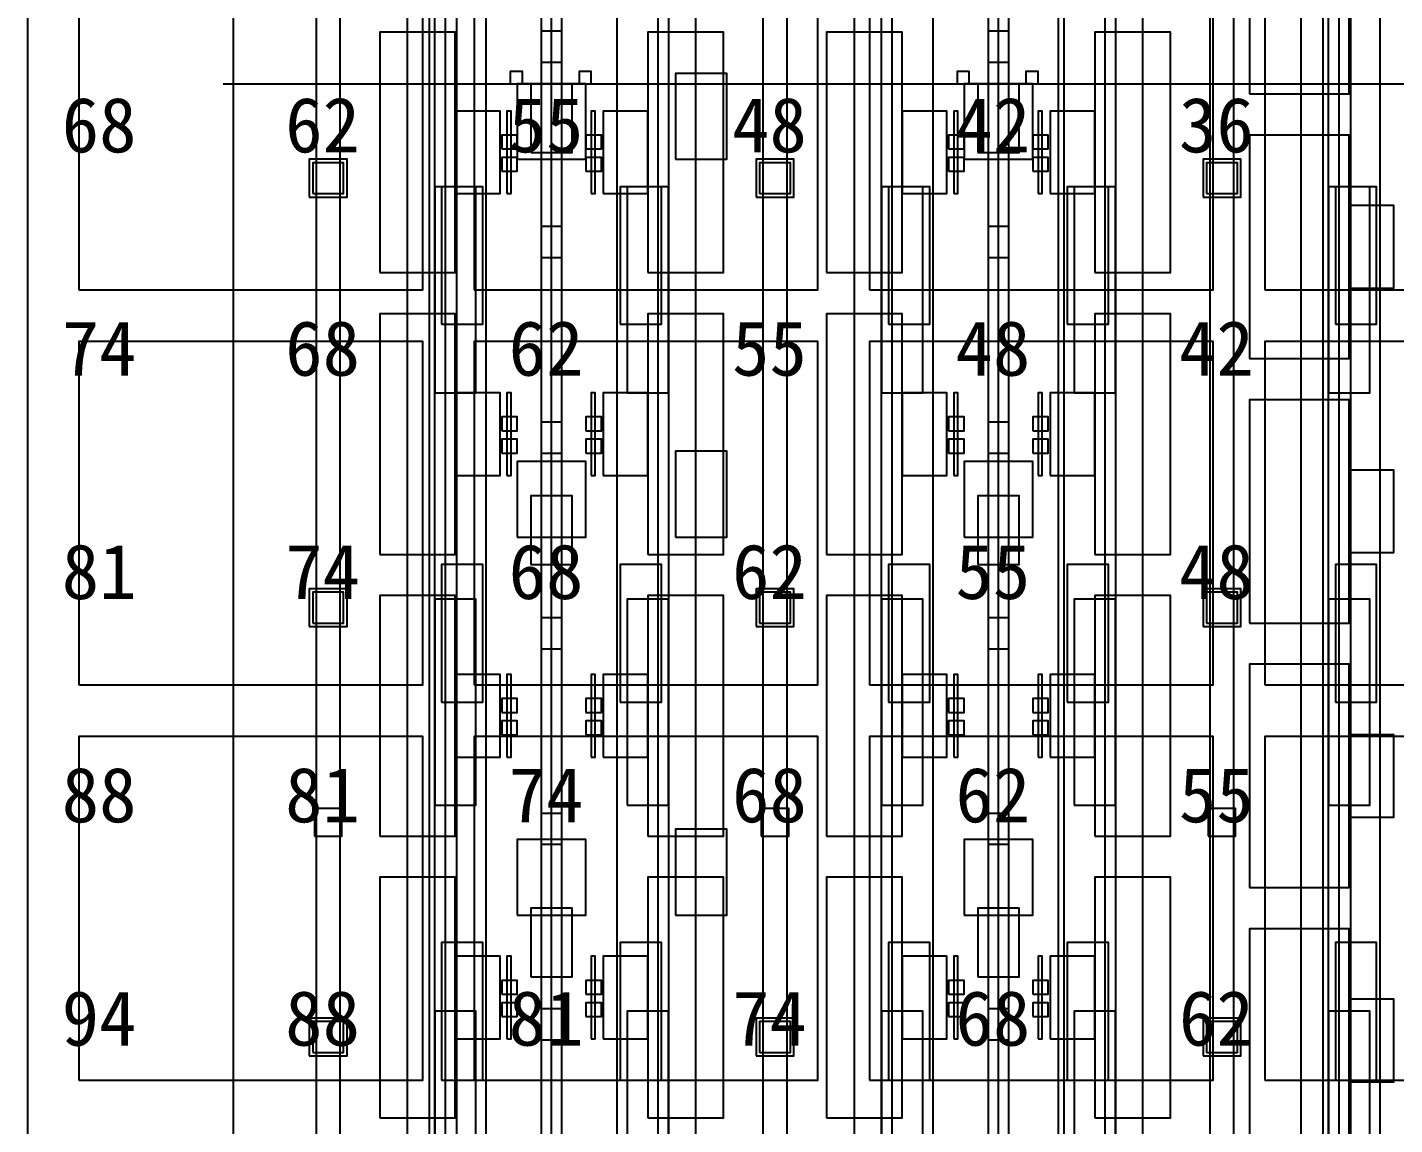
# Model space of a CAD drawing. Header units: metres. Extents: x -1640 to 1560, y -268 to 2338.
# Drawn here: x -283 to -243.22, y 1672.7 to 1704.64 of the extents above; entities that cross this region are included whole.
import ezdxf

# ---------------------------------------------------------------- set-up
doc = ezdxf.new("R2010")
doc.units = ezdxf.units.M
for name, color, linetype in [('1F_CHL', 4, 'Continuous'), ('1F_PUMP', 2, 'Continuous'), ('1F_SCR', 3, 'Continuous'), ('1F_STRUCT_COLUMN', 8, 'Continuous'), ('1F_ZONE', 3, 'Continuous'), ('2F_CSF_LATERAL_RACK_CONCEPT', 9, 'Continuous'), ('2F_RFG', 5, 'Continuous'), ('2F_STRUCT_COLUMN', 8, 'Continuous'), ('2F_VMB', 6, 'Continuous'), ('2F_ZONE', 3, 'Continuous'), ('3F_CLEANROOM_OVERHEAD_PIPE_DUCT_CONCEPT', 9, 'Continuous'), ('3F_CVD', 3, 'Continuous'), ('3F_DIFF', 4, 'Continuous'), ('3F_EHS_EGRESS_DIST_M', 2, 'Continuous'), ('3F_FOUP', 5, 'Continuous'), ('3F_OHT', 9, 'Continuous'), ('3F_OHTV', 1, 'Continuous'), ('3F_STRUCT_COLUMN', 8, 'Continuous'), ('3F_TBAR', 6, 'Continuous'), ('3F_ZONE', 3, 'Continuous'), ('4F_FFU', 1, 'Continuous'), ('4F_STRUCT_PLENUM_TRUSS_CONCEPT', 9, 'Continuous'), ('4F_ZONE', 3, 'Continuous'), ('5F_CHL', 4, 'Continuous'), ('5F_PUMP', 2, 'Continuous'), ('5F_SCR', 3, 'Continuous'), ('5F_STRUCT_COLUMN', 8, 'Continuous'), ('5F_ZONE', 3, 'Continuous'), ('6F_CSF_LATERAL_RACK_CONCEPT', 9, 'Continuous'), ('6F_RFG', 5, 'Continuous'), ('6F_STRUCT_COLUMN', 8, 'Continuous'), ('6F_VMB', 6, 'Continuous'), ('6F_ZONE', 3, 'Continuous'), ('7F_CLEANROOM_OVERHEAD_PIPE_DUCT_CONCEPT', 9, 'Continuous'), ('7F_CVD', 3, 'Continuous'), ('7F_DIFF', 4, 'Continuous'), ('7F_EHS_EGRESS_DIST_M', 2, 'Continuous'), ('7F_FOUP', 5, 'Continuous'), ('7F_OHT', 9, 'Continuous'), ('7F_OHTV', 1, 'Continuous'), ('7F_STRUCT_COLUMN', 8, 'Continuous'), ('7F_TBAR', 6, 'Continuous'), ('7F_ZONE', 3, 'Continuous'), ('8F_FFU', 1, 'Continuous'), ('8F_STRUCT_PLENUM_TRUSS_CONCEPT', 9, 'Continuous'), ('8F_ZONE', 3, 'Continuous'), ('EHS_GAS_SUPPLY', 3, 'Continuous'), ('EHS_PROCESS_EXHAUST', 1, 'Continuous'), ('EHS_TREATED_EXHAUST', 30, 'Continuous'), ('UTIL_ELEC.LV_CONCEPT', 2, 'Continuous'), ('UTIL_GAS.SPEC_CONCEPT', 3, 'Continuous'), ('UTIL_PCW.R_CONCEPT', 1, 'Continuous'), ('UTIL_PCW.S_CONCEPT', 6, 'Continuous')]:
    doc.layers.add(name, color=color, linetype=linetype)

msp = doc.modelspace()

# ---------------------------------------------------------------- linework, layer by layer
at = {"layer": '1F_CHL'}
for points in [[(-264.15, 1700.8), (-262.65, 1700.8), (-262.65, 1703.3), (-264.15, 1703.3)], [(-264.15, 1689.8), (-262.65, 1689.8), (-262.65, 1692.3), (-264.15, 1692.3)], [(-264.15, 1678.8), (-262.65, 1678.8), (-262.65, 1681.3), (-264.15, 1681.3)]]:
    msp.add_lwpolyline(points, close=True, dxfattribs=at)
at = {"layer": '1F_PUMP'}
for points in [[(-270.95, 1696), (-269.75, 1696), (-269.75, 1700), (-270.95, 1700)], [(-265.75, 1696), (-264.55, 1696), (-264.55, 1700), (-265.75, 1700)], [(-257.95, 1696), (-256.75, 1696), (-256.75, 1700), (-257.95, 1700)], [(-252.75, 1696), (-251.55, 1696), (-251.55, 1700), (-252.75, 1700)], [(-244.95, 1696), (-243.75, 1696), (-243.75, 1700), (-244.95, 1700)], [(-270.95, 1685), (-269.75, 1685), (-269.75, 1689), (-270.95, 1689)], [(-265.75, 1685), (-264.55, 1685), (-264.55, 1689), (-265.75, 1689)], [(-257.95, 1685), (-256.75, 1685), (-256.75, 1689), (-257.95, 1689)], [(-252.75, 1685), (-251.55, 1685), (-251.55, 1689), (-252.75, 1689)], [(-244.95, 1685), (-243.75, 1685), (-243.75, 1689), (-244.95, 1689)], [(-270.95, 1674), (-269.75, 1674), (-269.75, 1678), (-270.95, 1678)], [(-265.75, 1674), (-264.55, 1674), (-264.55, 1678), (-265.75, 1678)], [(-257.95, 1674), (-256.75, 1674), (-256.75, 1678), (-257.95, 1678)], [(-252.75, 1674), (-251.55, 1674), (-251.55, 1678), (-252.75, 1678)], [(-244.95, 1674), (-243.75, 1674), (-243.75, 1678), (-244.95, 1678)]]:
    msp.add_lwpolyline(points, close=True, dxfattribs=at)
at = {"layer": '1F_SCR'}
for points in [[(-268.75, 1700.8), (-266.75, 1700.8), (-266.75, 1703), (-268.75, 1703)], [(-255.75, 1700.8), (-253.75, 1700.8), (-253.75, 1703), (-255.75, 1703)], [(-268.75, 1689.8), (-266.75, 1689.8), (-266.75, 1692), (-268.75, 1692)], [(-255.75, 1689.8), (-253.75, 1689.8), (-253.75, 1692), (-255.75, 1692)], [(-268.75, 1678.8), (-266.75, 1678.8), (-266.75, 1681), (-268.75, 1681)], [(-255.75, 1678.8), (-253.75, 1678.8), (-253.75, 1681), (-255.75, 1681)]]:
    msp.add_lwpolyline(points, close=True, dxfattribs=at)
at = {"layer": '1F_STRUCT_COLUMN'}
for points in [[(-274.8, 1699.7), (-273.7, 1699.7), (-273.7, 1700.8), (-274.8, 1700.8)], [(-261.8, 1699.7), (-260.7, 1699.7), (-260.7, 1700.8), (-261.8, 1700.8)], [(-248.8, 1699.7), (-247.7, 1699.7), (-247.7, 1700.8), (-248.8, 1700.8)], [(-274.8, 1687.2), (-273.7, 1687.2), (-273.7, 1688.3), (-274.8, 1688.3)], [(-261.8, 1687.2), (-260.7, 1687.2), (-260.7, 1688.3), (-261.8, 1688.3)], [(-248.8, 1687.2), (-247.7, 1687.2), (-247.7, 1688.3), (-248.8, 1688.3)], [(-274.8, 1674.7), (-273.7, 1674.7), (-273.7, 1675.8), (-274.8, 1675.8)], [(-261.8, 1674.7), (-260.7, 1674.7), (-260.7, 1675.8), (-261.8, 1675.8)], [(-248.8, 1674.7), (-247.7, 1674.7), (-247.7, 1675.8), (-248.8, 1675.8)]]:
    msp.add_lwpolyline(points, close=True, dxfattribs=at)
at = {"layer": '1F_ZONE'}
msp.add_lwpolyline([(-283, 1569), (-57.5, 1569), (-57.5, 1723), (-283, 1723)], close=True, dxfattribs=at)
at = {"layer": '2F_CSF_LATERAL_RACK_CONCEPT'}
for points in [[(-271.95, 1573), (-271.15, 1573), (-271.15, 1719), (-271.95, 1719)], [(-264.35, 1573), (-263.55, 1573), (-263.55, 1719), (-264.35, 1719)], [(-258.95, 1573), (-258.15, 1573), (-258.15, 1719), (-258.95, 1719)], [(-251.35, 1573), (-250.55, 1573), (-250.55, 1719), (-251.35, 1719)], [(-245.95, 1573), (-245.15, 1573), (-245.15, 1719), (-245.95, 1719)]]:
    msp.add_lwpolyline(points, close=True, dxfattribs=at)
at = {"layer": '2F_RFG'}
for points in [[(-271.15, 1694), (-269.95, 1694), (-269.95, 1700), (-271.15, 1700)], [(-265.55, 1694), (-264.35, 1694), (-264.35, 1700), (-265.55, 1700)], [(-258.15, 1694), (-256.95, 1694), (-256.95, 1700), (-258.15, 1700)], [(-252.55, 1694), (-251.35, 1694), (-251.35, 1700), (-252.55, 1700)], [(-245.15, 1694), (-243.95, 1694), (-243.95, 1700), (-245.15, 1700)], [(-271.15, 1682), (-269.95, 1682), (-269.95, 1688), (-271.15, 1688)], [(-265.55, 1682), (-264.35, 1682), (-264.35, 1688), (-265.55, 1688)], [(-258.15, 1682), (-256.95, 1682), (-256.95, 1688), (-258.15, 1688)], [(-252.55, 1682), (-251.35, 1682), (-251.35, 1688), (-252.55, 1688)], [(-245.15, 1682), (-243.95, 1682), (-243.95, 1688), (-245.15, 1688)], [(-271.15, 1670), (-269.95, 1670), (-269.95, 1676), (-271.15, 1676)], [(-265.55, 1670), (-264.35, 1670), (-264.35, 1676), (-265.55, 1676)], [(-258.15, 1670), (-256.95, 1670), (-256.95, 1676), (-258.15, 1676)], [(-252.55, 1670), (-251.35, 1670), (-251.35, 1676), (-252.55, 1676)], [(-245.15, 1670), (-243.95, 1670), (-243.95, 1676), (-245.15, 1676)]]:
    msp.add_lwpolyline(points, close=True, dxfattribs=at)
at = {"layer": '2F_STRUCT_COLUMN'}
for points in [[(-274.7, 1699.8), (-273.8, 1699.8), (-273.8, 1700.7), (-274.7, 1700.7)], [(-261.7, 1699.8), (-260.8, 1699.8), (-260.8, 1700.7), (-261.7, 1700.7)], [(-248.7, 1699.8), (-247.8, 1699.8), (-247.8, 1700.7), (-248.7, 1700.7)], [(-274.7, 1687.3), (-273.8, 1687.3), (-273.8, 1688.2), (-274.7, 1688.2)], [(-261.7, 1687.3), (-260.8, 1687.3), (-260.8, 1688.2), (-261.7, 1688.2)], [(-248.7, 1687.3), (-247.8, 1687.3), (-247.8, 1688.2), (-248.7, 1688.2)], [(-274.7, 1674.8), (-273.8, 1674.8), (-273.8, 1675.7), (-274.7, 1675.7)], [(-261.7, 1674.8), (-260.8, 1674.8), (-260.8, 1675.7), (-261.7, 1675.7)], [(-248.7, 1674.8), (-247.8, 1674.8), (-247.8, 1675.7), (-248.7, 1675.7)]]:
    msp.add_lwpolyline(points, close=True, dxfattribs=at)
at = {"layer": '2F_VMB'}
for points in [[(-268.35, 1701), (-267.15, 1701), (-267.15, 1703), (-268.35, 1703)], [(-255.35, 1701), (-254.15, 1701), (-254.15, 1703), (-255.35, 1703)], [(-268.35, 1689), (-267.15, 1689), (-267.15, 1691), (-268.35, 1691)], [(-255.35, 1689), (-254.15, 1689), (-254.15, 1691), (-255.35, 1691)], [(-268.35, 1677), (-267.15, 1677), (-267.15, 1679), (-268.35, 1679)], [(-255.35, 1677), (-254.15, 1677), (-254.15, 1679), (-255.35, 1679)]]:
    msp.add_lwpolyline(points, close=True, dxfattribs=at)
at = {"layer": '2F_ZONE'}
msp.add_lwpolyline([(-283, 1569), (-57.5, 1569), (-57.5, 1723), (-283, 1723)], close=True, dxfattribs=at)
at = {"layer": '3F_CLEANROOM_OVERHEAD_PIPE_DUCT_CONCEPT'}
for points in [[(-270.85, 1572), (-269.65, 1572), (-269.65, 1720), (-270.85, 1720)], [(-265.85, 1572), (-264.65, 1572), (-264.65, 1720), (-265.85, 1720)], [(-257.85, 1572), (-256.65, 1572), (-256.65, 1720), (-257.85, 1720)], [(-252.85, 1572), (-251.65, 1572), (-251.65, 1720), (-252.85, 1720)], [(-244.85, 1572), (-243.65, 1572), (-243.65, 1720), (-244.85, 1720)]]:
    msp.add_lwpolyline(points, close=True, dxfattribs=at)
at = {"layer": '3F_CVD'}
for points in [[(-247.45, 1702.7), (-244.55, 1702.7), (-244.55, 1709.2), (-247.45, 1709.2)], [(-247.45, 1695), (-244.55, 1695), (-244.55, 1701.5), (-247.45, 1701.5)], [(-244.55, 1697.05), (-243.25, 1697.05), (-243.25, 1699.45), (-244.55, 1699.45)], [(-247.45, 1687.3), (-244.55, 1687.3), (-244.55, 1693.8), (-247.45, 1693.8)], [(-244.55, 1689.35), (-243.25, 1689.35), (-243.25, 1691.75), (-244.55, 1691.75)], [(-247.45, 1679.6), (-244.55, 1679.6), (-244.55, 1686.1), (-247.45, 1686.1)], [(-244.55, 1681.65), (-243.25, 1681.65), (-243.25, 1684.05), (-244.55, 1684.05)], [(-247.45, 1671.9), (-244.55, 1671.9), (-244.55, 1678.4), (-247.45, 1678.4)], [(-244.55, 1673.95), (-243.25, 1673.95), (-243.25, 1676.35), (-244.55, 1676.35)]]:
    msp.add_lwpolyline(points, close=True, dxfattribs=at)
at = {"layer": '3F_DIFF'}
for points in [[(-272.75, 1697.5), (-270.55, 1697.5), (-270.55, 1704.5), (-272.75, 1704.5)], [(-264.95, 1697.5), (-262.75, 1697.5), (-262.75, 1704.5), (-264.95, 1704.5)], [(-259.75, 1697.5), (-257.55, 1697.5), (-257.55, 1704.5), (-259.75, 1704.5)], [(-251.95, 1697.5), (-249.75, 1697.5), (-249.75, 1704.5), (-251.95, 1704.5)], [(-270.55, 1699.8), (-269.25, 1699.8), (-269.25, 1702.2), (-270.55, 1702.2)], [(-266.25, 1699.8), (-264.95, 1699.8), (-264.95, 1702.2), (-266.25, 1702.2)], [(-257.55, 1699.8), (-256.25, 1699.8), (-256.25, 1702.2), (-257.55, 1702.2)], [(-253.25, 1699.8), (-251.95, 1699.8), (-251.95, 1702.2), (-253.25, 1702.2)], [(-272.75, 1689.3), (-270.55, 1689.3), (-270.55, 1696.3), (-272.75, 1696.3)], [(-264.95, 1689.3), (-262.75, 1689.3), (-262.75, 1696.3), (-264.95, 1696.3)], [(-259.75, 1689.3), (-257.55, 1689.3), (-257.55, 1696.3), (-259.75, 1696.3)], [(-251.95, 1689.3), (-249.75, 1689.3), (-249.75, 1696.3), (-251.95, 1696.3)], [(-270.55, 1691.6), (-269.25, 1691.6), (-269.25, 1694), (-270.55, 1694)], [(-266.25, 1691.6), (-264.95, 1691.6), (-264.95, 1694), (-266.25, 1694)], [(-257.55, 1691.6), (-256.25, 1691.6), (-256.25, 1694), (-257.55, 1694)], [(-253.25, 1691.6), (-251.95, 1691.6), (-251.95, 1694), (-253.25, 1694)], [(-272.75, 1681.1), (-270.55, 1681.1), (-270.55, 1688.1), (-272.75, 1688.1)], [(-264.95, 1681.1), (-262.75, 1681.1), (-262.75, 1688.1), (-264.95, 1688.1)], [(-259.75, 1681.1), (-257.55, 1681.1), (-257.55, 1688.1), (-259.75, 1688.1)], [(-251.95, 1681.1), (-249.75, 1681.1), (-249.75, 1688.1), (-251.95, 1688.1)], [(-270.55, 1683.4), (-269.25, 1683.4), (-269.25, 1685.8), (-270.55, 1685.8)], [(-266.25, 1683.4), (-264.95, 1683.4), (-264.95, 1685.8), (-266.25, 1685.8)], [(-257.55, 1683.4), (-256.25, 1683.4), (-256.25, 1685.8), (-257.55, 1685.8)], [(-253.25, 1683.4), (-251.95, 1683.4), (-251.95, 1685.8), (-253.25, 1685.8)], [(-272.75, 1672.9), (-270.55, 1672.9), (-270.55, 1679.9), (-272.75, 1679.9)], [(-264.95, 1672.9), (-262.75, 1672.9), (-262.75, 1679.9), (-264.95, 1679.9)], [(-259.75, 1672.9), (-257.55, 1672.9), (-257.55, 1679.9), (-259.75, 1679.9)], [(-251.95, 1672.9), (-249.75, 1672.9), (-249.75, 1679.9), (-251.95, 1679.9)], [(-270.55, 1675.2), (-269.25, 1675.2), (-269.25, 1677.6), (-270.55, 1677.6)], [(-266.25, 1675.2), (-264.95, 1675.2), (-264.95, 1677.6), (-266.25, 1677.6)], [(-257.55, 1675.2), (-256.25, 1675.2), (-256.25, 1677.6), (-257.55, 1677.6)], [(-253.25, 1675.2), (-251.95, 1675.2), (-251.95, 1677.6), (-253.25, 1677.6)]]:
    msp.add_lwpolyline(points, close=True, dxfattribs=at)
at = {"layer": '3F_FOUP'}
for points in [[(-269.2, 1701.1), (-268.75, 1701.1), (-268.75, 1701.5), (-269.2, 1701.5)], [(-266.75, 1701.1), (-266.3, 1701.1), (-266.3, 1701.5), (-266.75, 1701.5)], [(-256.2, 1701.1), (-255.75, 1701.1), (-255.75, 1701.5), (-256.2, 1701.5)], [(-253.75, 1701.1), (-253.3, 1701.1), (-253.3, 1701.5), (-253.75, 1701.5)], [(-269.2, 1700.45), (-268.75, 1700.45), (-268.75, 1700.85), (-269.2, 1700.85)], [(-266.75, 1700.45), (-266.3, 1700.45), (-266.3, 1700.85), (-266.75, 1700.85)], [(-256.2, 1700.45), (-255.75, 1700.45), (-255.75, 1700.85), (-256.2, 1700.85)], [(-253.75, 1700.45), (-253.3, 1700.45), (-253.3, 1700.85), (-253.75, 1700.85)], [(-269.2, 1692.9), (-268.75, 1692.9), (-268.75, 1693.3), (-269.2, 1693.3)], [(-266.75, 1692.9), (-266.3, 1692.9), (-266.3, 1693.3), (-266.75, 1693.3)], [(-256.2, 1692.9), (-255.75, 1692.9), (-255.75, 1693.3), (-256.2, 1693.3)], [(-253.75, 1692.9), (-253.3, 1692.9), (-253.3, 1693.3), (-253.75, 1693.3)], [(-269.2, 1692.25), (-268.75, 1692.25), (-268.75, 1692.65), (-269.2, 1692.65)], [(-266.75, 1692.25), (-266.3, 1692.25), (-266.3, 1692.65), (-266.75, 1692.65)], [(-256.2, 1692.25), (-255.75, 1692.25), (-255.75, 1692.65), (-256.2, 1692.65)], [(-253.75, 1692.25), (-253.3, 1692.25), (-253.3, 1692.65), (-253.75, 1692.65)], [(-269.2, 1684.7), (-268.75, 1684.7), (-268.75, 1685.1), (-269.2, 1685.1)], [(-266.75, 1684.7), (-266.3, 1684.7), (-266.3, 1685.1), (-266.75, 1685.1)], [(-256.2, 1684.7), (-255.75, 1684.7), (-255.75, 1685.1), (-256.2, 1685.1)], [(-253.75, 1684.7), (-253.3, 1684.7), (-253.3, 1685.1), (-253.75, 1685.1)], [(-269.2, 1684.05), (-268.75, 1684.05), (-268.75, 1684.45), (-269.2, 1684.45)], [(-266.75, 1684.05), (-266.3, 1684.05), (-266.3, 1684.45), (-266.75, 1684.45)], [(-256.2, 1684.05), (-255.75, 1684.05), (-255.75, 1684.45), (-256.2, 1684.45)], [(-253.75, 1684.05), (-253.3, 1684.05), (-253.3, 1684.45), (-253.75, 1684.45)], [(-269.2, 1676.5), (-268.75, 1676.5), (-268.75, 1676.9), (-269.2, 1676.9)], [(-266.75, 1676.5), (-266.3, 1676.5), (-266.3, 1676.9), (-266.75, 1676.9)], [(-256.2, 1676.5), (-255.75, 1676.5), (-255.75, 1676.9), (-256.2, 1676.9)], [(-253.75, 1676.5), (-253.3, 1676.5), (-253.3, 1676.9), (-253.75, 1676.9)], [(-269.2, 1675.85), (-268.75, 1675.85), (-268.75, 1676.25), (-269.2, 1676.25)], [(-266.75, 1675.85), (-266.3, 1675.85), (-266.3, 1676.25), (-266.75, 1676.25)], [(-256.2, 1675.85), (-255.75, 1675.85), (-255.75, 1676.25), (-256.2, 1676.25)], [(-253.75, 1675.85), (-253.3, 1675.85), (-253.3, 1676.25), (-253.75, 1676.25)]]:
    msp.add_lwpolyline(points, close=True, dxfattribs=at)
at = {"layer": '3F_OHT'}
for p, q in [((-267.75, 1650), (-267.75, 1720)), ((-254.75, 1650), (-254.75, 1720))]:
    msp.add_line(p, q, dxfattribs=at)
at = {"layer": '3F_OHTV'}
for points in [[(-268.05, 1703.63), (-267.45, 1703.63), (-267.45, 1704.53), (-268.05, 1704.53)], [(-255.05, 1703.63), (-254.45, 1703.63), (-254.45, 1704.53), (-255.05, 1704.53)], [(-268.05, 1697.94), (-267.45, 1697.94), (-267.45, 1698.84), (-268.05, 1698.84)], [(-255.05, 1697.94), (-254.45, 1697.94), (-254.45, 1698.84), (-255.05, 1698.84)], [(-268.05, 1692.25), (-267.45, 1692.25), (-267.45, 1693.15), (-268.05, 1693.15)], [(-255.05, 1692.25), (-254.45, 1692.25), (-254.45, 1693.15), (-255.05, 1693.15)], [(-268.05, 1686.55), (-267.45, 1686.55), (-267.45, 1687.45), (-268.05, 1687.45)], [(-255.05, 1686.55), (-254.45, 1686.55), (-254.45, 1687.45), (-255.05, 1687.45)], [(-268.05, 1680.86), (-267.45, 1680.86), (-267.45, 1681.76), (-268.05, 1681.76)], [(-255.05, 1680.86), (-254.45, 1680.86), (-254.45, 1681.76), (-255.05, 1681.76)], [(-268.05, 1675.17), (-267.45, 1675.17), (-267.45, 1676.07), (-268.05, 1676.07)], [(-255.05, 1675.17), (-254.45, 1675.17), (-254.45, 1676.07), (-255.05, 1676.07)]]:
    msp.add_lwpolyline(points, close=True, dxfattribs=at)
at = {"layer": '3F_STRUCT_COLUMN'}
for points in [[(-274.65, 1681.1), (-273.85, 1681.1), (-273.85, 1681.9), (-274.65, 1681.9)], [(-261.65, 1681.1), (-260.85, 1681.1), (-260.85, 1681.9), (-261.65, 1681.9)], [(-248.65, 1681.1), (-247.85, 1681.1), (-247.85, 1681.9), (-248.65, 1681.9)]]:
    msp.add_lwpolyline(points, close=True, dxfattribs=at)
at = {"layer": '3F_TBAR'}
for points in [[(-269.05, 1699.8), (-268.93, 1699.8), (-268.93, 1702.2), (-269.05, 1702.2)], [(-266.6, 1699.8), (-266.48, 1699.8), (-266.48, 1702.2), (-266.6, 1702.2)], [(-256.05, 1699.8), (-255.93, 1699.8), (-255.93, 1702.2), (-256.05, 1702.2)], [(-253.6, 1699.8), (-253.48, 1699.8), (-253.48, 1702.2), (-253.6, 1702.2)], [(-269.05, 1691.6), (-268.93, 1691.6), (-268.93, 1694), (-269.05, 1694)], [(-266.6, 1691.6), (-266.48, 1691.6), (-266.48, 1694), (-266.6, 1694)], [(-256.05, 1691.6), (-255.93, 1691.6), (-255.93, 1694), (-256.05, 1694)], [(-253.6, 1691.6), (-253.48, 1691.6), (-253.48, 1694), (-253.6, 1694)], [(-269.05, 1683.4), (-268.93, 1683.4), (-268.93, 1685.8), (-269.05, 1685.8)], [(-266.6, 1683.4), (-266.48, 1683.4), (-266.48, 1685.8), (-266.6, 1685.8)], [(-256.05, 1683.4), (-255.93, 1683.4), (-255.93, 1685.8), (-256.05, 1685.8)], [(-253.6, 1683.4), (-253.48, 1683.4), (-253.48, 1685.8), (-253.6, 1685.8)], [(-269.05, 1675.2), (-268.93, 1675.2), (-268.93, 1677.6), (-269.05, 1677.6)], [(-266.6, 1675.2), (-266.48, 1675.2), (-266.48, 1677.6), (-266.6, 1677.6)], [(-256.05, 1675.2), (-255.93, 1675.2), (-255.93, 1677.6), (-256.05, 1677.6)], [(-253.6, 1675.2), (-253.48, 1675.2), (-253.48, 1677.6), (-253.6, 1677.6)]]:
    msp.add_lwpolyline(points, close=True, dxfattribs=at)
at = {"layer": '3F_ZONE'}
msp.add_lwpolyline([(-283, 1569), (-57.5, 1569), (-57.5, 1723), (-283, 1723)], close=True, dxfattribs=at)
at = {"layer": '4F_FFU'}
for points in [[(-281.5, 1697), (-271.5, 1697), (-271.5, 1707), (-281.5, 1707)], [(-270, 1697), (-260, 1697), (-260, 1707), (-270, 1707)], [(-258.5, 1697), (-248.5, 1697), (-248.5, 1707), (-258.5, 1707)], [(-247, 1697), (-237, 1697), (-237, 1707), (-247, 1707)], [(-281.5, 1685.5), (-271.5, 1685.5), (-271.5, 1695.5), (-281.5, 1695.5)], [(-270, 1685.5), (-260, 1685.5), (-260, 1695.5), (-270, 1695.5)], [(-258.5, 1685.5), (-248.5, 1685.5), (-248.5, 1695.5), (-258.5, 1695.5)], [(-247, 1685.5), (-237, 1685.5), (-237, 1695.5), (-247, 1695.5)], [(-281.5, 1674), (-271.5, 1674), (-271.5, 1684), (-281.5, 1684)], [(-270, 1674), (-260, 1674), (-260, 1684), (-270, 1684)], [(-258.5, 1674), (-248.5, 1674), (-248.5, 1684), (-258.5, 1684)], [(-247, 1674), (-237, 1674), (-237, 1684), (-247, 1684)]]:
    msp.add_lwpolyline(points, close=True, dxfattribs=at)
at = {"layer": '4F_STRUCT_PLENUM_TRUSS_CONCEPT'}
for points in [[(-274.6, 1569), (-273.9, 1569), (-273.9, 1723), (-274.6, 1723)], [(-261.6, 1569), (-260.9, 1569), (-260.9, 1723), (-261.6, 1723)], [(-248.6, 1569), (-247.9, 1569), (-247.9, 1723), (-248.6, 1723)]]:
    msp.add_lwpolyline(points, close=True, dxfattribs=at)
at = {"layer": '4F_ZONE'}
msp.add_lwpolyline([(-283, 1569), (-57.5, 1569), (-57.5, 1723), (-283, 1723)], close=True, dxfattribs=at)
at = {"layer": '5F_CHL'}
for points in [[(-264.15, 1700.8), (-262.65, 1700.8), (-262.65, 1703.3), (-264.15, 1703.3)], [(-264.15, 1689.8), (-262.65, 1689.8), (-262.65, 1692.3), (-264.15, 1692.3)], [(-264.15, 1678.8), (-262.65, 1678.8), (-262.65, 1681.3), (-264.15, 1681.3)]]:
    msp.add_lwpolyline(points, close=True, dxfattribs=at)
at = {"layer": '5F_PUMP'}
for points in [[(-270.95, 1696), (-269.75, 1696), (-269.75, 1700), (-270.95, 1700)], [(-265.75, 1696), (-264.55, 1696), (-264.55, 1700), (-265.75, 1700)], [(-257.95, 1696), (-256.75, 1696), (-256.75, 1700), (-257.95, 1700)], [(-252.75, 1696), (-251.55, 1696), (-251.55, 1700), (-252.75, 1700)], [(-244.95, 1696), (-243.75, 1696), (-243.75, 1700), (-244.95, 1700)], [(-270.95, 1685), (-269.75, 1685), (-269.75, 1689), (-270.95, 1689)], [(-265.75, 1685), (-264.55, 1685), (-264.55, 1689), (-265.75, 1689)], [(-257.95, 1685), (-256.75, 1685), (-256.75, 1689), (-257.95, 1689)], [(-252.75, 1685), (-251.55, 1685), (-251.55, 1689), (-252.75, 1689)], [(-244.95, 1685), (-243.75, 1685), (-243.75, 1689), (-244.95, 1689)], [(-270.95, 1674), (-269.75, 1674), (-269.75, 1678), (-270.95, 1678)], [(-265.75, 1674), (-264.55, 1674), (-264.55, 1678), (-265.75, 1678)], [(-257.95, 1674), (-256.75, 1674), (-256.75, 1678), (-257.95, 1678)], [(-252.75, 1674), (-251.55, 1674), (-251.55, 1678), (-252.75, 1678)], [(-244.95, 1674), (-243.75, 1674), (-243.75, 1678), (-244.95, 1678)]]:
    msp.add_lwpolyline(points, close=True, dxfattribs=at)
at = {"layer": '5F_SCR'}
for points in [[(-268.75, 1700.8), (-266.75, 1700.8), (-266.75, 1703), (-268.75, 1703)], [(-255.75, 1700.8), (-253.75, 1700.8), (-253.75, 1703), (-255.75, 1703)], [(-268.75, 1689.8), (-266.75, 1689.8), (-266.75, 1692), (-268.75, 1692)], [(-255.75, 1689.8), (-253.75, 1689.8), (-253.75, 1692), (-255.75, 1692)], [(-268.75, 1678.8), (-266.75, 1678.8), (-266.75, 1681), (-268.75, 1681)], [(-255.75, 1678.8), (-253.75, 1678.8), (-253.75, 1681), (-255.75, 1681)]]:
    msp.add_lwpolyline(points, close=True, dxfattribs=at)
at = {"layer": '5F_STRUCT_COLUMN'}
for points in [[(-274.8, 1699.7), (-273.7, 1699.7), (-273.7, 1700.8), (-274.8, 1700.8)], [(-261.8, 1699.7), (-260.7, 1699.7), (-260.7, 1700.8), (-261.8, 1700.8)], [(-248.8, 1699.7), (-247.7, 1699.7), (-247.7, 1700.8), (-248.8, 1700.8)], [(-274.8, 1687.2), (-273.7, 1687.2), (-273.7, 1688.3), (-274.8, 1688.3)], [(-261.8, 1687.2), (-260.7, 1687.2), (-260.7, 1688.3), (-261.8, 1688.3)], [(-248.8, 1687.2), (-247.7, 1687.2), (-247.7, 1688.3), (-248.8, 1688.3)], [(-274.8, 1674.7), (-273.7, 1674.7), (-273.7, 1675.8), (-274.8, 1675.8)], [(-261.8, 1674.7), (-260.7, 1674.7), (-260.7, 1675.8), (-261.8, 1675.8)], [(-248.8, 1674.7), (-247.7, 1674.7), (-247.7, 1675.8), (-248.8, 1675.8)]]:
    msp.add_lwpolyline(points, close=True, dxfattribs=at)
at = {"layer": '5F_ZONE'}
msp.add_lwpolyline([(-283, 1569), (-57.5, 1569), (-57.5, 1723), (-283, 1723)], close=True, dxfattribs=at)
at = {"layer": '6F_CSF_LATERAL_RACK_CONCEPT'}
for points in [[(-271.95, 1573), (-271.15, 1573), (-271.15, 1719), (-271.95, 1719)], [(-264.35, 1573), (-263.55, 1573), (-263.55, 1719), (-264.35, 1719)], [(-258.95, 1573), (-258.15, 1573), (-258.15, 1719), (-258.95, 1719)], [(-251.35, 1573), (-250.55, 1573), (-250.55, 1719), (-251.35, 1719)], [(-245.95, 1573), (-245.15, 1573), (-245.15, 1719), (-245.95, 1719)]]:
    msp.add_lwpolyline(points, close=True, dxfattribs=at)
at = {"layer": '6F_RFG'}
for points in [[(-271.15, 1694), (-269.95, 1694), (-269.95, 1700), (-271.15, 1700)], [(-265.55, 1694), (-264.35, 1694), (-264.35, 1700), (-265.55, 1700)], [(-258.15, 1694), (-256.95, 1694), (-256.95, 1700), (-258.15, 1700)], [(-252.55, 1694), (-251.35, 1694), (-251.35, 1700), (-252.55, 1700)], [(-245.15, 1694), (-243.95, 1694), (-243.95, 1700), (-245.15, 1700)], [(-271.15, 1682), (-269.95, 1682), (-269.95, 1688), (-271.15, 1688)], [(-265.55, 1682), (-264.35, 1682), (-264.35, 1688), (-265.55, 1688)], [(-258.15, 1682), (-256.95, 1682), (-256.95, 1688), (-258.15, 1688)], [(-252.55, 1682), (-251.35, 1682), (-251.35, 1688), (-252.55, 1688)], [(-245.15, 1682), (-243.95, 1682), (-243.95, 1688), (-245.15, 1688)], [(-271.15, 1670), (-269.95, 1670), (-269.95, 1676), (-271.15, 1676)], [(-265.55, 1670), (-264.35, 1670), (-264.35, 1676), (-265.55, 1676)], [(-258.15, 1670), (-256.95, 1670), (-256.95, 1676), (-258.15, 1676)], [(-252.55, 1670), (-251.35, 1670), (-251.35, 1676), (-252.55, 1676)], [(-245.15, 1670), (-243.95, 1670), (-243.95, 1676), (-245.15, 1676)]]:
    msp.add_lwpolyline(points, close=True, dxfattribs=at)
at = {"layer": '6F_STRUCT_COLUMN'}
for points in [[(-274.7, 1699.8), (-273.8, 1699.8), (-273.8, 1700.7), (-274.7, 1700.7)], [(-261.7, 1699.8), (-260.8, 1699.8), (-260.8, 1700.7), (-261.7, 1700.7)], [(-248.7, 1699.8), (-247.8, 1699.8), (-247.8, 1700.7), (-248.7, 1700.7)], [(-274.7, 1687.3), (-273.8, 1687.3), (-273.8, 1688.2), (-274.7, 1688.2)], [(-261.7, 1687.3), (-260.8, 1687.3), (-260.8, 1688.2), (-261.7, 1688.2)], [(-248.7, 1687.3), (-247.8, 1687.3), (-247.8, 1688.2), (-248.7, 1688.2)], [(-274.7, 1674.8), (-273.8, 1674.8), (-273.8, 1675.7), (-274.7, 1675.7)], [(-261.7, 1674.8), (-260.8, 1674.8), (-260.8, 1675.7), (-261.7, 1675.7)], [(-248.7, 1674.8), (-247.8, 1674.8), (-247.8, 1675.7), (-248.7, 1675.7)]]:
    msp.add_lwpolyline(points, close=True, dxfattribs=at)
at = {"layer": '6F_VMB'}
for points in [[(-268.35, 1701), (-267.15, 1701), (-267.15, 1703), (-268.35, 1703)], [(-255.35, 1701), (-254.15, 1701), (-254.15, 1703), (-255.35, 1703)], [(-268.35, 1689), (-267.15, 1689), (-267.15, 1691), (-268.35, 1691)], [(-255.35, 1689), (-254.15, 1689), (-254.15, 1691), (-255.35, 1691)], [(-268.35, 1677), (-267.15, 1677), (-267.15, 1679), (-268.35, 1679)], [(-255.35, 1677), (-254.15, 1677), (-254.15, 1679), (-255.35, 1679)]]:
    msp.add_lwpolyline(points, close=True, dxfattribs=at)
at = {"layer": '6F_ZONE'}
msp.add_lwpolyline([(-283, 1569), (-57.5, 1569), (-57.5, 1723), (-283, 1723)], close=True, dxfattribs=at)
at = {"layer": '7F_CLEANROOM_OVERHEAD_PIPE_DUCT_CONCEPT'}
for points in [[(-270.85, 1572), (-269.65, 1572), (-269.65, 1720), (-270.85, 1720)], [(-265.85, 1572), (-264.65, 1572), (-264.65, 1720), (-265.85, 1720)], [(-257.85, 1572), (-256.65, 1572), (-256.65, 1720), (-257.85, 1720)], [(-252.85, 1572), (-251.65, 1572), (-251.65, 1720), (-252.85, 1720)], [(-244.85, 1572), (-243.65, 1572), (-243.65, 1720), (-244.85, 1720)]]:
    msp.add_lwpolyline(points, close=True, dxfattribs=at)
at = {"layer": '7F_CVD'}
for points in [[(-247.45, 1702.7), (-244.55, 1702.7), (-244.55, 1709.2), (-247.45, 1709.2)], [(-247.45, 1695), (-244.55, 1695), (-244.55, 1701.5), (-247.45, 1701.5)], [(-244.55, 1697.05), (-243.25, 1697.05), (-243.25, 1699.45), (-244.55, 1699.45)], [(-247.45, 1687.3), (-244.55, 1687.3), (-244.55, 1693.8), (-247.45, 1693.8)], [(-244.55, 1689.35), (-243.25, 1689.35), (-243.25, 1691.75), (-244.55, 1691.75)], [(-247.45, 1679.6), (-244.55, 1679.6), (-244.55, 1686.1), (-247.45, 1686.1)], [(-244.55, 1681.65), (-243.25, 1681.65), (-243.25, 1684.05), (-244.55, 1684.05)], [(-247.45, 1671.9), (-244.55, 1671.9), (-244.55, 1678.4), (-247.45, 1678.4)], [(-244.55, 1673.95), (-243.25, 1673.95), (-243.25, 1676.35), (-244.55, 1676.35)]]:
    msp.add_lwpolyline(points, close=True, dxfattribs=at)
at = {"layer": '7F_DIFF'}
for points in [[(-272.75, 1697.5), (-270.55, 1697.5), (-270.55, 1704.5), (-272.75, 1704.5)], [(-264.95, 1697.5), (-262.75, 1697.5), (-262.75, 1704.5), (-264.95, 1704.5)], [(-259.75, 1697.5), (-257.55, 1697.5), (-257.55, 1704.5), (-259.75, 1704.5)], [(-251.95, 1697.5), (-249.75, 1697.5), (-249.75, 1704.5), (-251.95, 1704.5)], [(-270.55, 1699.8), (-269.25, 1699.8), (-269.25, 1702.2), (-270.55, 1702.2)], [(-266.25, 1699.8), (-264.95, 1699.8), (-264.95, 1702.2), (-266.25, 1702.2)], [(-257.55, 1699.8), (-256.25, 1699.8), (-256.25, 1702.2), (-257.55, 1702.2)], [(-253.25, 1699.8), (-251.95, 1699.8), (-251.95, 1702.2), (-253.25, 1702.2)], [(-272.75, 1689.3), (-270.55, 1689.3), (-270.55, 1696.3), (-272.75, 1696.3)], [(-264.95, 1689.3), (-262.75, 1689.3), (-262.75, 1696.3), (-264.95, 1696.3)], [(-259.75, 1689.3), (-257.55, 1689.3), (-257.55, 1696.3), (-259.75, 1696.3)], [(-251.95, 1689.3), (-249.75, 1689.3), (-249.75, 1696.3), (-251.95, 1696.3)], [(-270.55, 1691.6), (-269.25, 1691.6), (-269.25, 1694), (-270.55, 1694)], [(-266.25, 1691.6), (-264.95, 1691.6), (-264.95, 1694), (-266.25, 1694)], [(-257.55, 1691.6), (-256.25, 1691.6), (-256.25, 1694), (-257.55, 1694)], [(-253.25, 1691.6), (-251.95, 1691.6), (-251.95, 1694), (-253.25, 1694)], [(-272.75, 1681.1), (-270.55, 1681.1), (-270.55, 1688.1), (-272.75, 1688.1)], [(-264.95, 1681.1), (-262.75, 1681.1), (-262.75, 1688.1), (-264.95, 1688.1)], [(-259.75, 1681.1), (-257.55, 1681.1), (-257.55, 1688.1), (-259.75, 1688.1)], [(-251.95, 1681.1), (-249.75, 1681.1), (-249.75, 1688.1), (-251.95, 1688.1)], [(-270.55, 1683.4), (-269.25, 1683.4), (-269.25, 1685.8), (-270.55, 1685.8)], [(-266.25, 1683.4), (-264.95, 1683.4), (-264.95, 1685.8), (-266.25, 1685.8)], [(-257.55, 1683.4), (-256.25, 1683.4), (-256.25, 1685.8), (-257.55, 1685.8)], [(-253.25, 1683.4), (-251.95, 1683.4), (-251.95, 1685.8), (-253.25, 1685.8)], [(-272.75, 1672.9), (-270.55, 1672.9), (-270.55, 1679.9), (-272.75, 1679.9)], [(-264.95, 1672.9), (-262.75, 1672.9), (-262.75, 1679.9), (-264.95, 1679.9)], [(-259.75, 1672.9), (-257.55, 1672.9), (-257.55, 1679.9), (-259.75, 1679.9)], [(-251.95, 1672.9), (-249.75, 1672.9), (-249.75, 1679.9), (-251.95, 1679.9)], [(-270.55, 1675.2), (-269.25, 1675.2), (-269.25, 1677.6), (-270.55, 1677.6)], [(-266.25, 1675.2), (-264.95, 1675.2), (-264.95, 1677.6), (-266.25, 1677.6)], [(-257.55, 1675.2), (-256.25, 1675.2), (-256.25, 1677.6), (-257.55, 1677.6)], [(-253.25, 1675.2), (-251.95, 1675.2), (-251.95, 1677.6), (-253.25, 1677.6)]]:
    msp.add_lwpolyline(points, close=True, dxfattribs=at)
at = {"layer": '7F_FOUP'}
for points in [[(-269.2, 1701.1), (-268.75, 1701.1), (-268.75, 1701.5), (-269.2, 1701.5)], [(-266.75, 1701.1), (-266.3, 1701.1), (-266.3, 1701.5), (-266.75, 1701.5)], [(-256.2, 1701.1), (-255.75, 1701.1), (-255.75, 1701.5), (-256.2, 1701.5)], [(-253.75, 1701.1), (-253.3, 1701.1), (-253.3, 1701.5), (-253.75, 1701.5)], [(-269.2, 1700.45), (-268.75, 1700.45), (-268.75, 1700.85), (-269.2, 1700.85)], [(-266.75, 1700.45), (-266.3, 1700.45), (-266.3, 1700.85), (-266.75, 1700.85)], [(-256.2, 1700.45), (-255.75, 1700.45), (-255.75, 1700.85), (-256.2, 1700.85)], [(-253.75, 1700.45), (-253.3, 1700.45), (-253.3, 1700.85), (-253.75, 1700.85)], [(-269.2, 1692.9), (-268.75, 1692.9), (-268.75, 1693.3), (-269.2, 1693.3)], [(-266.75, 1692.9), (-266.3, 1692.9), (-266.3, 1693.3), (-266.75, 1693.3)], [(-256.2, 1692.9), (-255.75, 1692.9), (-255.75, 1693.3), (-256.2, 1693.3)], [(-253.75, 1692.9), (-253.3, 1692.9), (-253.3, 1693.3), (-253.75, 1693.3)], [(-269.2, 1692.25), (-268.75, 1692.25), (-268.75, 1692.65), (-269.2, 1692.65)], [(-266.75, 1692.25), (-266.3, 1692.25), (-266.3, 1692.65), (-266.75, 1692.65)], [(-256.2, 1692.25), (-255.75, 1692.25), (-255.75, 1692.65), (-256.2, 1692.65)], [(-253.75, 1692.25), (-253.3, 1692.25), (-253.3, 1692.65), (-253.75, 1692.65)], [(-269.2, 1684.7), (-268.75, 1684.7), (-268.75, 1685.1), (-269.2, 1685.1)], [(-266.75, 1684.7), (-266.3, 1684.7), (-266.3, 1685.1), (-266.75, 1685.1)], [(-256.2, 1684.7), (-255.75, 1684.7), (-255.75, 1685.1), (-256.2, 1685.1)], [(-253.75, 1684.7), (-253.3, 1684.7), (-253.3, 1685.1), (-253.75, 1685.1)], [(-269.2, 1684.05), (-268.75, 1684.05), (-268.75, 1684.45), (-269.2, 1684.45)], [(-266.75, 1684.05), (-266.3, 1684.05), (-266.3, 1684.45), (-266.75, 1684.45)], [(-256.2, 1684.05), (-255.75, 1684.05), (-255.75, 1684.45), (-256.2, 1684.45)], [(-253.75, 1684.05), (-253.3, 1684.05), (-253.3, 1684.45), (-253.75, 1684.45)], [(-269.2, 1676.5), (-268.75, 1676.5), (-268.75, 1676.9), (-269.2, 1676.9)], [(-266.75, 1676.5), (-266.3, 1676.5), (-266.3, 1676.9), (-266.75, 1676.9)], [(-256.2, 1676.5), (-255.75, 1676.5), (-255.75, 1676.9), (-256.2, 1676.9)], [(-253.75, 1676.5), (-253.3, 1676.5), (-253.3, 1676.9), (-253.75, 1676.9)], [(-269.2, 1675.85), (-268.75, 1675.85), (-268.75, 1676.25), (-269.2, 1676.25)], [(-266.75, 1675.85), (-266.3, 1675.85), (-266.3, 1676.25), (-266.75, 1676.25)], [(-256.2, 1675.85), (-255.75, 1675.85), (-255.75, 1676.25), (-256.2, 1676.25)], [(-253.75, 1675.85), (-253.3, 1675.85), (-253.3, 1676.25), (-253.75, 1676.25)]]:
    msp.add_lwpolyline(points, close=True, dxfattribs=at)
at = {"layer": '7F_OHT'}
for p, q in [((-267.75, 1650), (-267.75, 1720)), ((-254.75, 1650), (-254.75, 1720))]:
    msp.add_line(p, q, dxfattribs=at)
at = {"layer": '7F_OHTV'}
for points in [[(-268.05, 1703.63), (-267.45, 1703.63), (-267.45, 1704.53), (-268.05, 1704.53)], [(-255.05, 1703.63), (-254.45, 1703.63), (-254.45, 1704.53), (-255.05, 1704.53)], [(-268.05, 1697.94), (-267.45, 1697.94), (-267.45, 1698.84), (-268.05, 1698.84)], [(-255.05, 1697.94), (-254.45, 1697.94), (-254.45, 1698.84), (-255.05, 1698.84)], [(-268.05, 1692.25), (-267.45, 1692.25), (-267.45, 1693.15), (-268.05, 1693.15)], [(-255.05, 1692.25), (-254.45, 1692.25), (-254.45, 1693.15), (-255.05, 1693.15)], [(-268.05, 1686.55), (-267.45, 1686.55), (-267.45, 1687.45), (-268.05, 1687.45)], [(-255.05, 1686.55), (-254.45, 1686.55), (-254.45, 1687.45), (-255.05, 1687.45)], [(-268.05, 1680.86), (-267.45, 1680.86), (-267.45, 1681.76), (-268.05, 1681.76)], [(-255.05, 1680.86), (-254.45, 1680.86), (-254.45, 1681.76), (-255.05, 1681.76)], [(-268.05, 1675.17), (-267.45, 1675.17), (-267.45, 1676.07), (-268.05, 1676.07)], [(-255.05, 1675.17), (-254.45, 1675.17), (-254.45, 1676.07), (-255.05, 1676.07)]]:
    msp.add_lwpolyline(points, close=True, dxfattribs=at)
at = {"layer": '7F_STRUCT_COLUMN'}
for points in [[(-274.65, 1681.1), (-273.85, 1681.1), (-273.85, 1681.9), (-274.65, 1681.9)], [(-261.65, 1681.1), (-260.85, 1681.1), (-260.85, 1681.9), (-261.65, 1681.9)], [(-248.65, 1681.1), (-247.85, 1681.1), (-247.85, 1681.9), (-248.65, 1681.9)]]:
    msp.add_lwpolyline(points, close=True, dxfattribs=at)
at = {"layer": '7F_TBAR'}
for points in [[(-269.05, 1699.8), (-268.93, 1699.8), (-268.93, 1702.2), (-269.05, 1702.2)], [(-266.6, 1699.8), (-266.48, 1699.8), (-266.48, 1702.2), (-266.6, 1702.2)], [(-256.05, 1699.8), (-255.93, 1699.8), (-255.93, 1702.2), (-256.05, 1702.2)], [(-253.6, 1699.8), (-253.48, 1699.8), (-253.48, 1702.2), (-253.6, 1702.2)], [(-269.05, 1691.6), (-268.93, 1691.6), (-268.93, 1694), (-269.05, 1694)], [(-266.6, 1691.6), (-266.48, 1691.6), (-266.48, 1694), (-266.6, 1694)], [(-256.05, 1691.6), (-255.93, 1691.6), (-255.93, 1694), (-256.05, 1694)], [(-253.6, 1691.6), (-253.48, 1691.6), (-253.48, 1694), (-253.6, 1694)], [(-269.05, 1683.4), (-268.93, 1683.4), (-268.93, 1685.8), (-269.05, 1685.8)], [(-266.6, 1683.4), (-266.48, 1683.4), (-266.48, 1685.8), (-266.6, 1685.8)], [(-256.05, 1683.4), (-255.93, 1683.4), (-255.93, 1685.8), (-256.05, 1685.8)], [(-253.6, 1683.4), (-253.48, 1683.4), (-253.48, 1685.8), (-253.6, 1685.8)], [(-269.05, 1675.2), (-268.93, 1675.2), (-268.93, 1677.6), (-269.05, 1677.6)], [(-266.6, 1675.2), (-266.48, 1675.2), (-266.48, 1677.6), (-266.6, 1677.6)], [(-256.05, 1675.2), (-255.93, 1675.2), (-255.93, 1677.6), (-256.05, 1677.6)], [(-253.6, 1675.2), (-253.48, 1675.2), (-253.48, 1677.6), (-253.6, 1677.6)]]:
    msp.add_lwpolyline(points, close=True, dxfattribs=at)
at = {"layer": '7F_ZONE'}
msp.add_lwpolyline([(-283, 1569), (-57.5, 1569), (-57.5, 1723), (-283, 1723)], close=True, dxfattribs=at)
at = {"layer": '8F_FFU'}
for points in [[(-281.5, 1697), (-271.5, 1697), (-271.5, 1707), (-281.5, 1707)], [(-270, 1697), (-260, 1697), (-260, 1707), (-270, 1707)], [(-258.5, 1697), (-248.5, 1697), (-248.5, 1707), (-258.5, 1707)], [(-247, 1697), (-237, 1697), (-237, 1707), (-247, 1707)], [(-281.5, 1685.5), (-271.5, 1685.5), (-271.5, 1695.5), (-281.5, 1695.5)], [(-270, 1685.5), (-260, 1685.5), (-260, 1695.5), (-270, 1695.5)], [(-258.5, 1685.5), (-248.5, 1685.5), (-248.5, 1695.5), (-258.5, 1695.5)], [(-247, 1685.5), (-237, 1685.5), (-237, 1695.5), (-247, 1695.5)], [(-281.5, 1674), (-271.5, 1674), (-271.5, 1684), (-281.5, 1684)], [(-270, 1674), (-260, 1674), (-260, 1684), (-270, 1684)], [(-258.5, 1674), (-248.5, 1674), (-248.5, 1684), (-258.5, 1684)], [(-247, 1674), (-237, 1674), (-237, 1684), (-247, 1684)]]:
    msp.add_lwpolyline(points, close=True, dxfattribs=at)
at = {"layer": '8F_STRUCT_PLENUM_TRUSS_CONCEPT'}
for points in [[(-274.6, 1569), (-273.9, 1569), (-273.9, 1723), (-274.6, 1723)], [(-261.6, 1569), (-260.9, 1569), (-260.9, 1723), (-261.6, 1723)], [(-248.6, 1569), (-247.9, 1569), (-247.9, 1723), (-248.6, 1723)]]:
    msp.add_lwpolyline(points, close=True, dxfattribs=at)
at = {"layer": '8F_ZONE'}
msp.add_lwpolyline([(-283, 1569), (-57.5, 1569), (-57.5, 1723), (-283, 1723)], close=True, dxfattribs=at)
at = {"layer": 'EHS_GAS_SUPPLY'}
for points in [[(-266.95, 1703), (-266.6, 1703), (-266.6, 1703.35), (-266.95, 1703.35)], [(-266.95, 1703), (-266.6, 1703), (-266.6, 1703.35), (-266.95, 1703.35)], [(-253.95, 1703), (-253.6, 1703), (-253.6, 1703.35), (-253.95, 1703.35)], [(-253.95, 1703), (-253.6, 1703), (-253.6, 1703.35), (-253.95, 1703.35)]]:
    msp.add_lwpolyline(points, close=True, dxfattribs=at)
at = {"layer": 'EHS_PROCESS_EXHAUST'}
for points in [[(-268.95, 1703), (-268.6, 1703), (-268.6, 1703.35), (-268.95, 1703.35)], [(-268.95, 1703), (-268.6, 1703), (-268.6, 1703.35), (-268.95, 1703.35)], [(-255.95, 1703), (-255.6, 1703), (-255.6, 1703.35), (-255.95, 1703.35)], [(-255.95, 1703), (-255.6, 1703), (-255.6, 1703.35), (-255.95, 1703.35)]]:
    msp.add_lwpolyline(points, close=True, dxfattribs=at)
at = {"layer": 'EHS_TREATED_EXHAUST'}
for points in [[(-268.05, 1573), (-267.45, 1573), (-267.45, 1731), (-268.05, 1731)], [(-268.05, 1573), (-267.45, 1573), (-267.45, 1731), (-268.05, 1731)], [(-255.05, 1573), (-254.45, 1573), (-254.45, 1731), (-255.05, 1731)], [(-255.05, 1573), (-254.45, 1573), (-254.45, 1731), (-255.05, 1731)]]:
    msp.add_lwpolyline(points, close=True, dxfattribs=at)
at = {"layer": 'UTIL_ELEC.LV_CONCEPT'}
msp.add_line((-253, 1574.7), (-253, 1731.3), dxfattribs=at)
msp.add_line((-253, 1574.7), (-253, 1731.3), dxfattribs=at)
at = {"layer": 'UTIL_GAS.SPEC_CONCEPT'}
for p, q in [((-277, 1588.7), (-277, 1734.8)), ((-277, 1588.7), (-277, 1734.8)), ((-277, 1588.7), (-277, 1703.3)), ((-277, 1588.7), (-277, 1703.3)), ((-277.3, 1703), (188.3, 1703)), ((-277.3, 1703), (188.3, 1703))]:
    msp.add_line(p, q, dxfattribs=at)
at = {"layer": 'UTIL_PCW.R_CONCEPT'}
for p, q in [((-270.505, 1574.78), (-270.505, 1717.23)), ((-270.505, 1574.78), (-270.505, 1717.23)), ((-244.495, 1574.78), (-244.495, 1717.23)), ((-244.495, 1574.78), (-244.495, 1717.23))]:
    msp.add_line(p, q, dxfattribs=at)
at = {"layer": 'UTIL_PCW.S_CONCEPT'}
for p, q in [((-271.305, 1574.78), (-271.305, 1717.23)), ((-271.305, 1574.78), (-271.305, 1717.23)), ((-245.305, 1574.78), (-245.305, 1717.23)), ((-245.305, 1574.78), (-245.305, 1717.23))]:
    msp.add_line(p, q, dxfattribs=at)

# ---------------------------------------------------------------- texts
at = {"layer": '3F_EHS_EGRESS_DIST_M'}
for s, p in [('68', (-282, 1701)), ('62', (-275.5, 1701)), ('55', (-269, 1701)), ('48', (-262.5, 1701)), ('42', (-256, 1701)), ('36', (-249.5, 1701)), ('74', (-282, 1694.5)), ('68', (-275.5, 1694.5)), ('62', (-269, 1694.5)), ('55', (-262.5, 1694.5)), ('48', (-256, 1694.5)), ('42', (-249.5, 1694.5)), ('81', (-282, 1688)), ('74', (-275.5, 1688)), ('68', (-269, 1688)), ('62', (-262.5, 1688)), ('55', (-256, 1688)), ('48', (-249.5, 1688)), ('88', (-282, 1681.5)), ('81', (-275.5, 1681.5)), ('74', (-269, 1681.5)), ('68', (-262.5, 1681.5)), ('62', (-256, 1681.5)), ('55', (-249.5, 1681.5)), ('94', (-282, 1675)), ('88', (-275.5, 1675)), ('81', (-269, 1675)), ('74', (-262.5, 1675)), ('68', (-256, 1675)), ('62', (-249.5, 1675))]:
    msp.add_text(s, height=1.6, dxfattribs=at).set_placement(p)
at = {"layer": '7F_EHS_EGRESS_DIST_M'}
for s, p in [('68', (-282, 1701)), ('62', (-275.5, 1701)), ('55', (-269, 1701)), ('48', (-262.5, 1701)), ('42', (-256, 1701)), ('36', (-249.5, 1701)), ('74', (-282, 1694.5)), ('68', (-275.5, 1694.5)), ('62', (-269, 1694.5)), ('55', (-262.5, 1694.5)), ('48', (-256, 1694.5)), ('42', (-249.5, 1694.5)), ('81', (-282, 1688)), ('74', (-275.5, 1688)), ('68', (-269, 1688)), ('62', (-262.5, 1688)), ('55', (-256, 1688)), ('48', (-249.5, 1688)), ('88', (-282, 1681.5)), ('81', (-275.5, 1681.5)), ('74', (-269, 1681.5)), ('68', (-262.5, 1681.5)), ('62', (-256, 1681.5)), ('55', (-249.5, 1681.5)), ('94', (-282, 1675)), ('88', (-275.5, 1675)), ('81', (-269, 1675)), ('74', (-262.5, 1675)), ('68', (-256, 1675)), ('62', (-249.5, 1675))]:
    msp.add_text(s, height=1.6, dxfattribs=at).set_placement(p)

doc.saveas('drawing.dxf')
